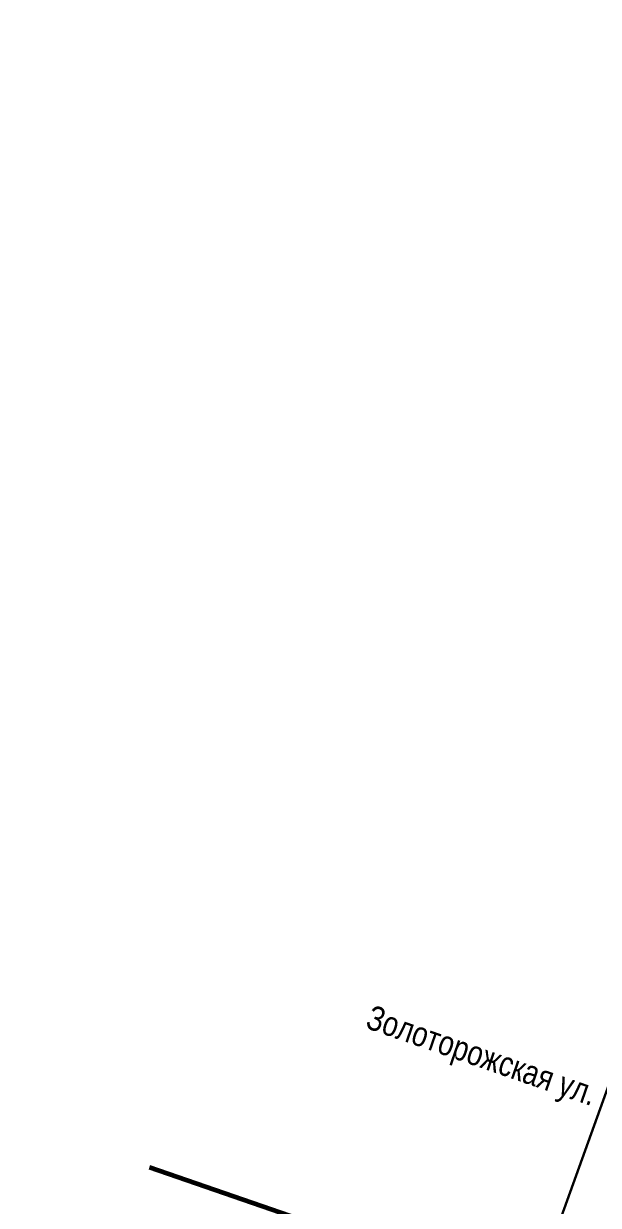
# Model space of a CAD drawing. Extents: x 11119 to 11241, y 9084 to 9312.
# Drawn here: x 11142.1 to 11177.3, y 9228.1 to 9300.4 of the extents above; entities that cross this region are included whole.
import ezdxf
from ezdxf.enums import TextEntityAlignment as Align

# ---------------------------------------------------------------- set-up
doc = ezdxf.new("R2010")
doc.units = 0
for name, color, linetype in [('_заливка', 7, 'Continuous'), ('_фин_подписи', 7, 'Continuous'), ('TEXT', 7, 'Continuous')]:
    doc.layers.add(name, color=color, linetype=linetype)
doc.layers.add('Опоры', color=6, linetype='Continuous', lineweight=60)
doc.styles.add('TITLE', font='arial.ttf', dxfattribs={"width": 0.8})
pattern_1 = [(45, (0, 0), (-0.2245064030267288, 0.2245064030267289), [])]

msp = doc.modelspace()

# ---------------------------------------------------------------- hatches: boundary and pattern name
at = {"layer": '_заливка', "lineweight": 9, "transparency": 33554559}
h = msp.add_hatch(dxfattribs=at)
h.set_pattern_fill('ANSI31', color=1, scale=0.1)
h.set_pattern_definition(pattern_1)
edge = h.paths.add_edge_path()
edge.add_arc((10960.85320340859, 9328.677256249286), 250.7619958421639, 336.541674827906, 338.9585586579041)
edge.add_arc((10882.93372992276, 9358.206076546443), 334.0882541237883, 339.0300020596925, 340.3191841795625)
edge.add_arc((10255.26421065595, 9582.70572113863), 1000.698421941515, 340.3192653083677, 340.7490109003679)
edge.add_line((11200.00690795499, 9252.768503510222), (11203.31576707301, 9262.205204605676))
edge.add_arc((12712.94282347271, 8734.19820318308), 1599.301485951074, 160.4536470609788, 160.7222103570732, ccw=False)
edge.add_arc((11707.69386237736, 9091.091350231924), 532.5783765204013, 159.6479680311368, 160.4536792040068, ccw=False)
edge.add_arc((11582.5686901968, 9137.1725896426), 399.2379881939293, 158.419335327997, 159.6031361749303, ccw=False)
edge.add_arc((11297.60414924454, 9251.47399361871), 92.21979751745032, 154.6829942115048, 159.3363609338124, ccw=False)
edge.add_arc((11122.93735286082, 9334.441003688165), 101.1505727905174, 334.509434561279, 338.7811455697778)
edge.add_line((11217.2303973075, 9297.831440117634), (11217.88196804512, 9299.421497128544))
edge.add_line((11217.88196804512, 9299.421497128544), (11216.97332713004, 9299.789698632687))
edge.add_line((11216.97332713004, 9299.789698632687), (11216.40056159733, 9300.026765300729))
edge.add_line((11216.40056159733, 9300.026765300729), (11215.7384939356, 9298.410340662433))
edge.add_arc((11146.6283340564, 9324.70403931974), 73.94303745187091, 333.3515994787802, 339.1701478409827, ccw=False)
edge.add_arc((11706.39548174499, 9087.74640739836), 534.0882480158004, 157.5689095414417, 158.3746420528448)
edge.add_arc((11582.56869015481, 9137.172589658794), 400.7619881489247, 158.4193353279791, 159.6031361749376)
edge.add_arc((11707.68058176192, 9091.096170669827), 534.0882480157607, 159.6478294509907, 160.4536096897734)
edge.add_arc((12712.82304548434, 8734.240412087544), 1600.698488361929, 160.4536096888279, 160.7221783797434)
edge.add_line((11201.87761293587, 9262.709475046868), (11198.56875381803, 9253.272773951901))
edge.add_arc((10255.14443969155, 9582.748053839021), 999.3014542878028, 340.319401765672, 340.7490927550002, ccw=False)
edge.add_arc((10882.92050729588, 9358.210974368221), 332.5783550079479, 339.0303567760767, 340.31948440696686, ccw=False)
edge.add_arc((10960.85320338525, 9328.677256258812), 249.2379958673725, 336.5416748279298, 338.9585586579286, ccw=False)
edge.add_arc((10884.56707950884, 9362.2357563595), 332.5783550077703, 335.180749087956, 336.4698767098463, ccw=False)
edge.add_arc((10279.42425767837, 9642.09617925133), 999.3014542877137, 334.7511407308965, 335.18083172321116, ccw=False)
edge.add_line((11183.2560865318, 9215.843411878499), (11172.65261688781, 9193.28659560024))
edge.add_arc((11896.85580028179, 8851.749248274682), 800.6984516384109, 154.751232804019, 155.1809851919791)
edge.add_arc((11412.83354911719, 9075.594407072345), 267.4216053953682, 155.181086643461, 156.4702755090907)
edge.add_arc((11351.81622233942, 9102.436012771017), 200.7620030009504, 156.541674866188, 158.9819691019194)
edge.add_arc((11414.16013117911, 9078.838915615479), 267.421605395302, 159.0533684590777, 160.3425573191455)
edge.add_arc((11916.35843587038, 8899.448120130175), 800.6984516383793, 160.3426587743438, 160.7724111641606)
edge.add_line((11160.32462036394, 9163.135207919619), (11157.01961582956, 9153.697151549777))
edge.add_arc((10402.30439558796, 9416.922832034166), 799.301459107136, 340.3428293346068, 340.7725134891394, ccw=False)
edge.add_arc((10904.60923538469, 9237.494655360233), 265.9117116737425, 339.05381186906436, 340.3429325771344, ccw=False)
edge.add_arc((10966.9663780784, 9213.892662198223), 199.2379984952192, 335.69632663122644, 338.9819691325941, ccw=False)
edge.add_arc((10906.3389156002, 9241.637537753619), 265.9117116736383, 334.3353632136814, 335.62448389474065, ccw=False)
edge.add_arc((10425.57037350485, 9472.648861284057), 799.3014591070586, 333.90578227461674, 334.3354664381545, ccw=False)
edge.add_line((11143.40060929303, 9121.07728234322), (11142.75592328032, 9119.75679922723))
edge.add_line((11142.75592328032, 9119.75679922723), (11143.44067284133, 9119.422490928358))
edge.add_line((11143.44067284133, 9119.422490928358), (11144.12542240234, 9119.088182629486))
edge.add_line((11144.12542240234, 9119.088182629486), (11144.77010841512, 9120.408665745617))
edge.add_arc((10425.68464382172, 9472.593425590043), 800.698451638436, 333.9058845996309, 334.3356369859803)
edge.add_arc((10906.35169789145, 9241.631571874894), 267.4216053953801, 334.3357384342879, 335.6249273047277)
edge.add_arc((10966.96637808908, 9213.892662193788), 200.7619984836663, 335.6963266312035, 338.9819691325887)
edge.add_arc((10904.62246507121, 9237.489761069874), 267.4216053953035, 339.0533684590648, 340.3425573191423)
edge.add_arc((10402.42416037995, 9416.880556555278), 800.6984516384059, 340.3426587743357, 340.772411164163)
edge.add_line((11158.45797588643, 9153.193468765858), (11161.76298042068, 9162.631525135335))
edge.add_arc((11916.47820066238, 8899.405844651836), 799.3014591069376, 160.3428293189836, 160.7725134892019, ccw=False)
edge.add_arc((11414.1733608656, 9078.834021325003), 265.911711673755, 159.0538118690398, 160.3429325300139, ccw=False)
edge.add_arc((11351.81622231835, 9102.436012779664), 199.2380029781778, 156.5416748661911, 158.9819691019119, ccw=False)
edge.add_arc((11412.84641803549, 9075.58863042748), 265.9117116738219, 155.1807113755022, 156.4698320991178, ccw=False)
edge.add_arc((11896.97087603596, 8851.69550450958), 799.3014591070247, 154.751130478967, 155.1808146283591, ccw=False)
edge.add_line((11174.03183143843, 9192.6382567819), (11184.63530108217, 9215.195073059645))
edge.add_arc((10279.53935597353, 9642.04242495945), 1000.698421941385, 334.75122258551, 335.1809681732432)
edge.add_arc((10884.57994350563, 9362.22998192375), 334.0882541235515, 335.1810492935732, 336.4702314262105)
edge = h.paths.add_edge_path()
edge.add_line((11184.63530108221, 9215.195073059711), (11174.03183143831, 9192.638256781645))
edge.add_arc((11896.97087603595, 8851.695504509686), 799.3014591069698, 154.7511304789937, 155.1809175681624)
edge.add_arc((11412.84641803541, 9075.588630427443), 265.9117116737643, 155.1810208012335, 156.4698320991188)
edge.add_arc((11351.81622231837, 9102.436012779648), 199.2380029782016, 156.5416748662094, 158.9819691019174)
edge.add_arc((11414.17336086565, 9078.834021325085), 265.9117116737676, 159.0538118690656, 160.3426231798478)
edge.add_arc((11916.47820066217, 8899.405844651465), 799.3014591068625, 160.342726404294, 160.7725134891734)
edge.add_line((11161.76298042067, 9162.631525135315), (11158.45797588645, 9153.193468765934))
edge.add_arc((10402.42416038015, 9416.88055655528), 800.6984516382164, 340.3427605240735, 340.77241116416394, ccw=False)
edge.add_arc((10904.62246507125, 9237.489761069874), 267.4216053952641, 339.05336845906623, 340.3428619723902, ccw=False)
edge.add_arc((10966.96637808906, 9213.892662193768), 200.7619984836741, 335.6963266312125, 338.9819691326018, ccw=False)
edge.add_arc((10906.35169789143, 9241.631571874908), 267.4216053954054, 334.33543380248636, 335.62492730472803, ccw=False)
edge.add_arc((10425.68464382203, 9472.593425590056), 800.6984516381655, 333.9058845996198, 334.33553524339123, ccw=False)
edge.add_line((11144.77010841512, 9120.40866574561), (11144.12542240234, 9119.088182629486))
edge.add_line((11144.12542240234, 9119.088182629486), (11145.84255115993, 9118.274726918231))
edge.add_line((11145.84255115993, 9118.274726918231), (11146.1003392303, 9118.801480660391))
edge.add_arc((9350.371461333194, 9997.613428794433), 1999.238015619134, 333.9233313801634, 335.4003690184237)
edge.add_line((11168.15621581796, 9165.380751318065), (11172.31888284911, 9174.472959389208))
edge.add_arc((12991.48923372241, 8341.60591715123), 2000.76192375373, 154.8228014626565, 155.4003690184221, ccw=False)
edge.add_line((11180.80684706387, 9192.768398812199), (11190.13405935562, 9212.610226168521))
edge.add_arc((10105.03645468036, 9723.381590992034), 1199.301546232495, 334.7929456904192, 334.9720139928215)
edge.add_arc((10829.96856321873, 9384.908793111801), 399.2450501682269, 334.9720425331191, 335.5091811073343)
edge.add_arc((10975.57705474326, 9318.579225157819), 239.2405365163026, 335.5092097635372, 336.4044470636349)
edge.add_arc((11017.94744344308, 9286.912783460217), 188.124094679349, 340.0797012727807, 341.2256758939971)
edge.add_arc((11122.27276254319, 9261.437391416383), 81.69961586201619, 334.5791128300561, 343.7709571512818)
edge.add_arc((11037.71794950629, 9289.189600517078), 170.6678642153113, 342.7586741612616, 344.0118089667743)
edge.add_arc((10971.79773889597, 9308.077088957842), 239.2405365163008, 344.0118377492705, 344.9070750090608)
edge.add_arc((10817.31256233238, 9349.739717428942), 399.2450501681926, 344.9071036801517, 345.4442850574388)
edge.add_arc((10042.93491089333, 9550.810973071164), 1199.30154623194, 345.4442850562914, 345.6233391164881)
edge.add_line((11204.67958948449, 9253.030012364381), (11207.16758947875, 9262.71555911511))
edge.add_arc((12370.26532652916, 8964.587164635708), 1200.698499010744, 165.444280294154, 165.6233106958387, ccw=False)
edge.add_arc((11595.99705745249, 9165.63029195243), 400.7549437894046, 164.9071510908681, 165.4443086207094, ccw=False)
edge.add_arc((11441.52062512692, 9207.290671798422), 240.7594582502052, 164.011923194801, 164.9071792873559, ccw=False)
edge.add_arc((11375.60283139245, 9226.177538417267), 172.1892806108776, 162.7583994180149, 164.011951297595, ccw=False)
edge.add_arc((11239.70165029024, 9271.643440242899), 29.08900305517864, 153.5312584423402, 168.9582058103698, ccw=False)
edge.add_arc((11251.08151924578, 9271.562748536038), 39.62865136430619, 155.0944281558504, 160.7794910933853, ccw=False)
edge.add_line((11215.13821097585, 9288.2513254546), (11216.50471301408, 9291.57906877034))
edge.add_line((11216.50471301408, 9291.57906877034), (11217.94290512409, 9295.049318227553))
edge.add_line((11217.94290512409, 9295.049318227553), (11219.2628067722, 9298.231173773422))
edge.add_line((11219.2628067722, 9298.231173773422), (11219.51003245764, 9298.82715485991))
edge.add_line((11219.51003245764, 9298.82715485991), (11217.88196804512, 9299.421497128544))
edge.add_line((11217.88196804512, 9299.421497128544), (11217.23039730751, 9297.83144011765))
edge.add_arc((11129.28945915705, 9331.837308254338), 94.2868372070694, 334.3323019983236, 338.859019685238, ccw=False)
edge.add_arc((11303.1906585715, 9249.236406412494), 98.23659481434169, 154.8429509288801, 159.2650504935605)
edge.add_arc((11582.56869019689, 9137.172589642614), 399.2379881939997, 158.4193353279636, 159.6031361749803)
edge.add_arc((11707.6938623804, 9091.091350240358), 532.5783765203183, 159.6479680321343, 160.4536310139982)
edge.add_arc((12712.94282347252, 8734.198203182412), 1599.301485951115, 160.453631013029, 160.7222103570509)
edge.add_line((11203.31576707298, 9262.205204605609), (11200.006907955, 9252.768503510231))
edge.add_arc((10255.26421065619, 9582.705721138722), 1000.698421941327, 340.3193466225314, 340.74901090035917, ccw=False)
edge.add_arc((10882.93372992273, 9358.206076546336), 334.0882541237872, 339.03000205972353, 340.3194277408674, ccw=False)
edge.add_arc((10960.8532034086, 9328.677256249312), 250.7619958421712, 336.5416748278885, 338.95855865791367, ccw=False)
edge.add_arc((10884.57994350564, 9362.2299819238), 334.088254123565, 335.18080578299623, 336.47023142619344, ccw=False)
edge.add_arc((10279.53935597349, 9642.04242495944), 1000.69842194142, 334.7512225855158, 335.1808868760039, ccw=False)
edge = h.paths.add_edge_path(flags=16)
edge.add_arc((11087.18456166224, 9268.776160024485), 112.1295508684505, 334.586412648494, 336.7522528254847)
edge.add_arc((11004.39752305389, 9305.268877660994), 202.6005928519215, 336.5110023776231, 337.7117408974446)
edge.add_arc((11004.42253749795, 9305.26174470801), 202.5747420306425, 337.7109243137504, 340.6583645608166)
edge.add_arc((10591.4550373682, 9446.344885266159), 638.9717800548846, 340.9860528337904, 341.6787514517444)
edge.add_arc((11112.92702818574, 9276.085010363493), 90.44254535572009, 340.2261944455365, 345.0202805085085)
edge.add_line((11200.29609869118, 9252.707680972911), (11204.81213402858, 9265.150458803673))
edge.add_line((11204.81213402858, 9265.150458803673), (11206.87939675473, 9268.893895742833))
edge.add_arc((11707.70380674819, 9091.087740794856), 531.4509557642032, 159.6480720524178, 160.453767176444, ccw=False)
edge.add_arc((11582.56869022817, 9137.172589630576), 398.0999882275158, 159.4270371125631, 159.6031361749496, ccw=False)
edge.add_arc((11375.69139291958, 9226.818633760919), 173.2790148924341, 163.1436554969122, 164.2233867163129)
edge.add_arc((11441.57560522456, 9208.204654540561), 241.7422141559172, 164.2234622961241, 165.1194210362164)
edge.add_line((11207.94065575621, 9270.285315715544), (11204.47106392619, 9263.924176806291))
edge.add_line((11204.47106392619, 9263.924176806291), (11202.3047725683, 9255.423680561282))
edge.add_line((11202.3047725683, 9255.423680561282), (11201.26454482855, 9250.934241624063))
edge.add_line((11201.26454482855, 9250.934241624063), (11200.26256743065, 9246.837940061647))
edge.add_line((11200.26256743065, 9246.837940061647), (11199.38004591459, 9242.80107762716))
edge.add_line((11199.38004591459, 9242.80107762716), (11198.62156654327, 9239.527614814566))
edge.add_arc((11098.40383285908, 9260.885895037336), 102.4683867291242, 340.99218819851876, 347.9691837577884, ccw=False)
edge.add_arc((11092.04516997548, 9263.253245231113), 109.2515053548787, 338.2947891368498, 340.90446487184147, ccw=False)
edge.add_arc((10946.11435267076, 9330.810330394987), 269.9637760797901, 335.37366776758654, 336.4273335634254, ccw=False)
edge.add_arc((10485.69555375863, 9542.122800719862), 776.5586941802353, 334.93155156780387, 335.35621080967576, ccw=False)
edge.add_line((11189.10417342491, 9213.09435318669), (11179.77696113311, 9193.252525830265))
edge.add_arc((9619.378490108009, 9916.398712910446), 1719.820861678937, 334.46296672711424, 335.1352545351325, ccw=False)
edge.add_line((11171.1846066659, 9174.99357880386), (11167.02254046852, 9165.901087710792))
edge.add_arc((11212.49639738552, 9140.687346422148), 51.99619613662458, 150.9930890519086, 156.6019104410604)
edge.add_arc((8614.912374760512, 10297.63982897959), 2791.592885738123, 335.3842523494115, 335.98065972551467, ccw=False)
edge.add_line((11152.80993480688, 9134.855749963019), (11155.10953918241, 9141.576602252722))
edge.add_arc((8392.046830816644, 10005.88813332467), 2895.090664056227, 342.6298352655161, 342.7598604605748)
edge.add_line((11157.06386330085, 9147.849227925986), (11158.64292352367, 9153.094371752339))
edge.add_line((11158.64292352367, 9153.094371752339), (11162.03445645583, 9163.625942010052))
edge.add_line((11162.03445645583, 9163.625942010052), (11163.34262852235, 9166.892684258066))
edge.add_line((11163.34262852235, 9166.892684258066), (11165.1274433244, 9171.037989632547))
edge.add_line((11165.1274433244, 9171.037989632547), (11166.48910424814, 9173.942276273716))
edge.add_arc((11265.18700429862, 9129.61022703409), 108.1970704971164, 151.4740190233012, 155.8118559510081, ccw=False)
edge.add_arc((11413.03760607252, 9076.452194041012), 264.566660564163, 155.3675211621505, 156.6575096818242, ccw=False)
edge.add_arc((11896.64689530822, 8854.710995613641), 796.5883741346014, 154.9372609439008, 155.3677899384414, ccw=False)
edge.add_line((11175.06171736906, 9192.15412976355), (11185.66518701318, 9214.710946042105))
edge.add_arc((6863.439493106161, 11259.81379456952), 4781.639949862913, 334.678375744637, 334.6970720917728)
edge.add_arc((10350.73050765911, 9611.672720027485), 924.4950842688273, 334.66839253124, 334.9789106968286)
edge = h.paths.add_edge_path()
edge.add_arc((10960.85320338528, 9328.677256258818), 249.2379958673446, 336.5416748279121, 338.9585586579069)
edge.add_arc((10882.9205072959, 9358.21097436814), 332.5783550079005, 339.0303567760753, 340.3192367128549)
edge.add_arc((10255.14443969181, 9582.748053839088), 999.3014542875868, 340.3193193303743, 340.7490927549923)
edge.add_line((11198.56875381804, 9253.27277395191), (11201.87761293605, 9262.709475047364))
edge.add_arc((12712.82304548452, 8734.240412087749), 1600.698488362032, 160.4536256135373, 160.7221783797336, ccw=False)
edge.add_arc((11707.6805817589, 9091.096170661556), 534.0882480158078, 159.6478294500389, 160.4536574162293, ccw=False)
edge.add_arc((11582.56869015481, 9137.172589658758), 400.7619881489357, 158.4193353279879, 159.6031361749229, ccw=False)
edge.add_arc((11706.39548174177, 9087.746407390194), 534.0882480158093, 157.568861813099, 158.3746420519132, ccw=False)
edge.add_arc((11293.52614409103, 9260.1008440189), 86.709492270397, 153.7802997547864, 158.7412925121671, ccw=False)
edge.add_line((11215.73849393577, 9298.410340662847), (11216.40056159733, 9300.026765300729))
edge.add_line((11216.40056159733, 9300.026765300729), (11215.46390856944, 9300.419708394675))
edge.add_line((11215.46390856944, 9300.419708394675), (11214.93384186419, 9299.197446738717))
edge.add_line((11214.93384186419, 9299.197446738717), (11212.00293694432, 9292.439179023759))
edge.add_line((11212.00293694432, 9292.439179023759), (11208.9671326576, 9285.168762162959))
edge.add_line((11208.9671326576, 9285.168762162959), (11207.33891262181, 9281.239523985867))
edge.add_line((11207.33891262181, 9281.239523985867), (11206.52480260392, 9279.274904897322))
edge.add_line((11206.52480260392, 9279.274904897322), (11205.71069258612, 9277.31028580892))
edge.add_arc((49517.89092932019, -6600.581974655874), 41472.0462134065, 157.4891920588638, 157.4992365309932)
edge.add_line((11202.92774216457, 9270.59356762311), (11200.0660687327, 9263.35825570132))
edge.add_line((11200.0660687327, 9263.35825570132), (11196.83626349655, 9253.872306772486))
edge.add_line((11196.83626349655, 9253.872306772486), (11194.49862462142, 9246.889249914173))
edge.add_line((11194.49862462142, 9246.889249914173), (11192.07896553952, 9239.714323033442))
edge.add_arc((11004.34094783889, 9305.292762736373), 198.8620000000803, 337.80693088956605, 340.74527004789053, ccw=False)
edge.add_arc((11095.41734399601, 9266.71234595099), 99.96866365331564, 334.14514797582825, 338.56352848231086, ccw=False)
edge.add_arc((10990.50880496814, 9308.704020932379), 212.8372606325553, 334.27358474504587, 336.28887841821546, ccw=False)
edge.add_line((11182.24899661105, 9216.316800916255), (11171.62273095711, 9193.770722618432))
edge.add_arc((11392.85948878123, 9087.219543036977), 245.5582555784402, 154.2837860748616, 155.6865586897108)
edge.add_arc((11412.81983248788, 9075.600635856728), 268.5425416994615, 155.1808604101093, 156.4706276552429)
edge.add_arc((11292.48806553739, 9116.466684302275), 142.2943487512853, 152.2104273866915, 155.6318235131492)
edge.add_arc((11325.29986158196, 9097.522302454307), 180.0378705253166, 154.4483263952482, 156.3827202719421)
edge.add_arc((15385.43030849517, 7565.405416537162), 4519.399883717253, 159.2084857848093, 159.2909655000261)
edge.add_line((11158.03661260401, 9163.566187199223), (11155.10452344082, 9154.335299320233))
edge.add_arc((10845.74777002643, 9247.863547823717), 323.1859126744556, 342.2114090657468, 343.178286660322, ccw=False)
edge.add_line((11153.48224361487, 9149.128407592541), (11151.55640395892, 9142.947206043347))
edge.add_arc((11060.59912237462, 9170.688920785426), 95.09379480300424, 336.20243018514344, 343.03844172990824, ccw=False)
edge.add_arc((8137.32096841553, 10475.90389085113), 3296.520830859154, 335.84733536995213, 335.94728627246525, ccw=False)
edge.add_line((11145.25930912073, 9127.06864264475), (11142.84533163634, 9121.68126335882))
edge.add_line((11142.84533163634, 9121.68126335882), (11142.12843710479, 9120.081338432243))
edge.add_line((11142.12843710479, 9120.081338432243), (11142.75592328032, 9119.75679922723))
edge.add_line((11142.75592328032, 9119.75679922723), (11143.40060929304, 9121.077282343227))
edge.add_arc((10425.57037350513, 9472.648861283946), 799.3014591067566, 333.9057822746155, 334.3355693590834)
edge.add_arc((10906.3389156001, 9241.637537753637), 265.9117116737366, 334.3356725827229, 335.6244838947347)
edge.add_arc((10966.9663780784, 9213.892662198208), 199.2379984952178, 335.6963266312159, 338.9819691326259)
edge.add_arc((10904.60923538477, 9237.494655360288), 265.9117116736877, 339.0538118690679, 340.3426232010986)
edge.add_arc((10402.30439558802, 9416.922832033868), 799.3014591069852, 340.342726411372, 340.7725134891727)
edge.add_line((11157.01961582963, 9153.697151549968), (11160.32462036395, 9163.135207919633))
edge.add_arc((11916.35843587045, 8899.448120130373), 800.6984516383824, 160.342760512912, 160.7724111641745, ccw=False)
edge.add_arc((11414.16013117909, 9078.838915615455), 267.4216053952937, 159.0533684590791, 160.3428619388871, ccw=False)
edge.add_arc((11351.81622233946, 9102.43601277102), 200.7620030009798, 156.5416748662012, 158.9819691019337, ccw=False)
edge.add_arc((11412.83354911712, 9075.594407072336), 267.4216053953076, 155.1807820068694, 156.4702755090893, ccw=False)
edge.add_arc((11896.85580028191, 8851.749248274713), 800.6984516385053, 154.7512328040291, 155.1808834478086, ccw=False)
edge.add_line((11172.65261688779, 9193.286595600184), (11183.25608653169, 9215.843411878273))
edge.add_arc((10279.42425767859, 9642.096179251044), 999.3014542873887, 334.7511407308915, 335.1809141624561)
edge.add_arc((10884.56707950872, 9362.235756359583), 332.5783550079171, 335.1809967939338, 336.4698767098313)
h = msp.add_hatch(dxfattribs=at)
h.set_pattern_fill('ANSI31', color=1, scale=0.1)
h.set_pattern_definition(pattern_1)
edge = h.paths.add_edge_path()
edge.add_line((11221.91168807062, 9297.802010250942), (11220.86496252817, 9298.248563314744))
edge.add_line((11220.86496252817, 9298.248563314744), (11220.16407951996, 9298.547573362737))
edge.add_line((11220.16407951996, 9298.547573362737), (11219.46319651175, 9298.84658341073))
edge.add_line((11219.46319651175, 9298.84658341073), (11219.33053883087, 9298.535632273597))
edge.add_arc((12323.48035620034, 8826.80470649997), 1200.698499011424, 156.8661535568054, 157.0452123322502)
edge.add_arc((11586.88209302814, 9138.786581346938), 400.754943789424, 157.045240642418, 157.5823980184626)
edge.add_arc((11438.97768424472, 9199.801671737654), 240.7594582501874, 157.5824262129988, 158.4776821948031)
edge.add_arc((11375.1886111794, 9224.957653510768), 172.1892806108325, 158.4777102963181, 159.73106483465)
edge.add_arc((11355.11522800382, 9232.453975328452), 150.7619948467387, 159.7607698333997, 162.7286944193507)
edge.add_arc((11375.60283139242, 9226.177538417216), 172.1892806108677, 162.7583994179949, 164.0117539563267)
edge.add_arc((11441.5206251269, 9207.29067179845), 240.7594582501791, 164.0117820578883, 164.9070380396926)
edge.add_arc((11595.99705745262, 9165.630291952508), 400.7549437895109, 164.9070662342585, 165.444223610303)
edge.add_arc((12370.26532652926, 8964.58716463579), 1200.698499010816, 165.4442519203857, 165.6233106958305)
edge.add_line((11207.16758947882, 9262.715559115375), (11204.67958948442, 9253.030012364108))
edge.add_arc((10042.93491089296, 9550.810973071391), 1199.301546232361, 345.4442992974552, 345.62333911646857, ccw=False)
edge.add_arc((10817.31256233455, 9349.739717436678), 399.2450501681182, 344.90718940262343, 345.44432783566924, ccw=False)
edge.add_arc((10971.79773889594, 9308.077088957816), 239.2405365163233, 344.01198102582146, 344.907218064812, ccw=False)
edge.add_arc((11037.71794950632, 9289.189600517031), 170.6678642152649, 342.75867416128295, 344.0120098104378, ccw=False)
edge.add_arc((11121.8173267661, 9261.590057289446), 82.17957249349979, 334.7790341269837, 343.757502361974, ccw=False)
edge.add_line((11196.16281834474, 9226.572490024644), (11194.81535969664, 9222.815975663147))
edge.add_arc((10975.5770547433, 9318.579225157859), 239.2405365162839, 335.50906674207926, 336.4043037810698, ccw=False)
edge.add_arc((10829.9685632187, 9384.908793111746), 399.2450501682335, 334.9719569712253, 335.50909540427114, ccw=False)
edge.add_arc((10105.03645468086, 9723.38159099147), 1199.301546231808, 334.7929456904388, 334.9719855094522, ccw=False)
edge.add_line((11190.13405935567, 9212.61022616862), (11180.8068472275, 9192.768399160284))
edge.add_arc((12991.48923372236, 8341.605917151317), 2000.76192375365, 154.8228014516437, 155.4003690292792)
edge.add_line((11172.31888269132, 9174.472959044546), (11168.15621573169, 9165.380751129618))
edge.add_arc((9350.371461333223, 9997.61342879448), 1999.238015619127, 333.9233313859307, 335.4003690124823, ccw=False)
edge.add_line((11146.10033931878, 9118.801480841197), (11145.84255115993, 9118.274726918231))
edge.add_line((11145.84255115993, 9118.274726918231), (11147.21141809249, 9117.6048169833))
edge.add_line((11147.21141809249, 9117.6048169833), (11147.74817331088, 9117.342134289413))
edge.add_line((11147.74817331088, 9117.342134289413), (11148.1786264509, 9118.09946627798))
edge.add_arc((11084.22831102805, 9157.177741729109), 74.9450095397689, 328.5720475265724, 332.0529550569108)
edge.add_arc((11086.04457796673, 9161.171788866199), 75.33978103500718, 328.7204975538935, 332.2014050842317)
edge.add_arc((10723.25058103066, 9341.972030767543), 480.6726946460193, 333.3052433833088, 336.9439275718796)
edge.add_arc((11152.81609997423, 9160.212111519204), 14.27143070547252, 332.9653199711674, 339.4269849348589)
edge.add_arc((11153.48936854622, 9161.731053772946), 14.27157054887292, 332.7529181366998, 339.2145831003919)
edge.add_arc((11154.18724693681, 9163.2612309961), 14.26121637521458, 332.4564255160602, 339.0445671646465)
edge.add_arc((11156.11496043904, 9164.157979406731), 12.87259307986625, 332.2324595426641, 338.8206011912505)
edge.add_arc((11056.92729244991, 9214.203358669463), 123.9154987608, 333.8068578550242, 336.2848315322338)
edge.add_line((11170.3788893856, 9164.365762560905), (11174.73198346622, 9173.607088655444))
edge.add_arc((9656.721394294611, 9898.958948060921), 1682.406451717334, 334.4601032102877, 335.138679587258)
edge.add_line((11183.2159477087, 9191.635933323503), (11192.54315983687, 9211.477760331838))
edge.add_arc((10105.45288682124, 9723.186455757063), 1201.503662357709, 334.7929736327129, 334.9720348189901)
edge.add_arc((10829.9989699558, 9384.894769345712), 401.8735655752081, 334.9719915414864, 335.5091747701572)
edge.add_arc((11157.50137193934, 9236.563294276986), 42.35404872797766, 334.4545346574735, 339.5701462310718)
edge.add_line((11197.19136116739, 9221.779174461146), (11198.61425158158, 9225.519740832437))
edge.add_line((11198.61425158158, 9225.519740832437), (11200.49039553346, 9231.37888860776))
edge.add_line((11200.49039553346, 9231.37888860776), (11202.18068680387, 9238.053535355695))
edge.add_line((11202.18068680387, 9238.053535355695), (11203.03730256024, 9241.750537448526))
edge.add_line((11203.03730256024, 9241.750537448526), (11203.88943044333, 9245.428170674084))
edge.add_line((11203.88943044333, 9245.428170674084), (11204.73951008662, 9249.09696405892))
edge.add_line((11204.73951008662, 9249.09696405892), (11205.85812472096, 9253.924706968766))
edge.add_line((11205.85812472096, 9253.924706968766), (11208.0296649775, 9262.557541669834))
edge.add_line((11208.0296649775, 9262.557541669834), (11209.76439937192, 9267.896014127373))
edge.add_line((11209.76439937192, 9267.896014127373), (11210.97549278857, 9271.113860090796))
edge.add_line((11210.97549278857, 9271.113860090796), (11211.90090253738, 9273.378037939043))
edge.add_line((11211.90090253738, 9273.378037939043), (11213.38481256355, 9276.959025642209))
edge.add_line((11213.38481256355, 9276.959025642209), (11216.20356121247, 9283.671532009119))
edge.add_arc((11248.49358389605, 9272.651796239927), 34.1186186902252, 154.8803207426504, 161.1565761923485, ccw=False)
edge.add_arc((11253.32510093048, 9274.709513390311), 37.82273788612025, 154.9539692201996, 160.820281612643, ccw=False)
edge.add_arc((11279.15037452067, 9268.22630805943), 64.16403404247012, 156.2742759695674, 159.4765453572809, ccw=False)
edge.add_line((11220.40935380779, 9294.043274384165), (11221.77150186519, 9297.49319816997))
edge.add_line((11221.77150186519, 9297.49319816997), (11221.91168807062, 9297.802010250942))

# ---------------------------------------------------------------- linework, layer by layer
at = {"layer": 'TEXT', "color": 1, "lineweight": 30}
msp.add_line((11178.49493237682, 9237.088290744607), (11173.43345620993, 9223.062244922674), dxfattribs=at)
at = {"layer": 'Опоры', "color": 1}
msp.add_line((11167.33829525467, 9224.414168474428), (11149.82579008646, 9230.443687695915), dxfattribs=at)

# ---------------------------------------------------------------- texts
at = {"layer": '_фин_подписи', "color": 1, "lineweight": 40, "style": 'TITLE', "width": 0.8}
msp.add_text('Золоторожская ул.', height=1.5, rotation=340.906204700451, dxfattribs=at).set_placement((11177.35049284278, 9235.613584474511), align=Align.TOP_RIGHT)

doc.saveas('drawing.dxf')
